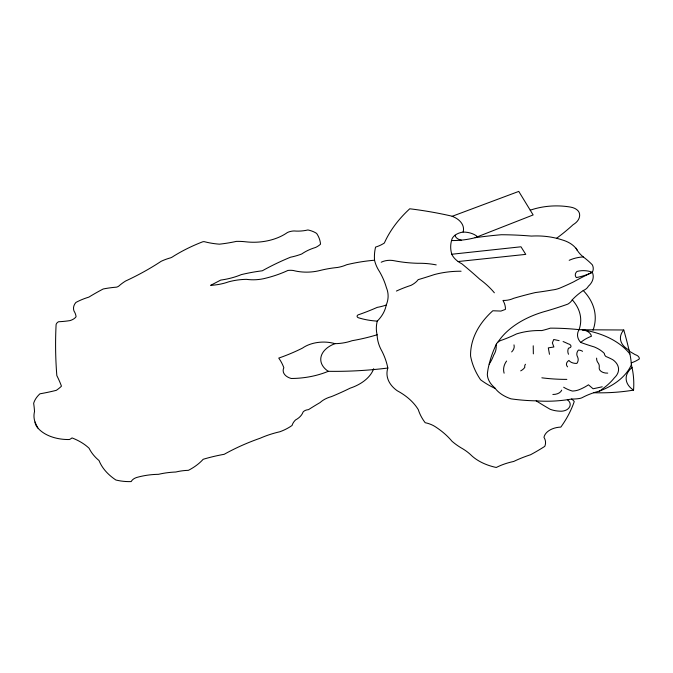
<?xml version="1.0" encoding="UTF-8"?>
<svg xmlns="http://www.w3.org/2000/svg" width="673" height="673" viewBox="0 0 673 673"><rect width="100%" height="100%" fill="white"/><g stroke="black" fill="none" stroke-linecap="round" stroke-linejoin="round"><path stroke-width="1.01" d="M494.361 292.789A115.882 74.644 -2 0 0 479.799 279.27A656.411 422.812 -2 0 0 461.863 263.808A31.564 20.333 -2 0 1 451.962 254.672A57.079 36.771 -2 0 1 451.549 240.547A58.778 37.856 -2 0 0 475.096 237.704L533.142 214.948L518.765 191.41L452.163 216.302M602.226 386.807L593.09 388.775L588.454 384.805A45.688 29.427 -2 0 1 579.512 389.558A13.998 9.018 -2 0 1 572.353 391.055A32.884 21.183 -2 0 1 563.663 387.236M451.819 254.243L520.978 246.789L525.764 254.386L458.128 261.536M629.003 350.044A24.909 16.051 -2 0 1 623.762 329.989L582.254 329.77A74.72 48.128 -2 0 1 629.911 354.04A182.989 117.868 -2 0 1 631.375 364.707A187.994 121.09 -2 0 1 633.545 390.121A132.674 85.463 -2 0 1 593.838 392.721M559.128 340.656L553.753 339.503L552.356 342.877L553.879 346.974L548.318 347.882L549.479 354.301M629.263 351.163L635.186 354.654A7.201 4.635 -2 0 1 639.35 358.936A28.283 18.221 -2 0 1 631.232 362.89M533.226 345.787L533.353 353.872M373.7 368.678A43.829 28.232 -2 0 1 350.111 388.178A252.333 162.53 -2 0 1 331.41 396.624A25.027 16.118 -2 0 0 320.079 402.572A284.78 183.435 -2 0 0 308.495 409.664A6.595 4.248 -2 0 0 303.043 412.069A21.208 13.662 -2 0 1 295.556 419.935A21.948 14.133 -2 0 0 292.074 425.445A46.328 29.839 -2 0 1 279.901 431.746A82.4 53.074 -2 0 0 260.215 438.207A193.109 124.387 -2 0 0 224.202 454.3A132.059 85.067 -2 0 0 203.17 459.289A58.694 37.806 -2 0 1 188.432 470.326A39.825 25.658 -2 0 0 175.804 472.017A60.032 38.672 -2 0 0 158.475 474.322A55.565 35.787 -2 0 0 136.585 477.51A10.339 6.663 -2 0 0 131.193 481.59A38.319 24.682 -2 0 1 115.899 480.009A69.815 44.973 -2 0 1 99.04 460.559A63.498 40.902 -2 0 1 89.114 448.285A56.153 36.174 -2 0 0 72.011 437.913A12.762 8.219 -2 0 1 69.403 439.528A35.98 23.176 -2 0 1 37.848 427.978A160.645 103.474 -2 0 1 35.03 422.03A42.794 27.568 -2 0 1 34.525 411.531A223.932 144.241 -2 0 0 33.65 403.32A36.283 23.37 -2 0 1 39.951 393.806A152.376 98.149 -2 0 0 56.339 390.323A45.663 29.419 -2 0 0 61.462 386.176A204.659 131.824 -2 0 0 56.835 375.618A931.104 599.744 -2 0 1 56.103 324.605A6.89 4.442 -2 0 1 58.551 321.744A70.286 45.268 -2 0 0 69.824 320.634A11.576 7.453 -2 0 0 76.066 316.747A28.417 18.306 -2 0 0 74.005 311.061A18.171 11.702 -2 0 1 75.898 302.455A55.548 35.778 -2 0 1 88.828 297.138A235.18 151.484 -2 0 1 103.196 288.986A73.912 47.606 -2 0 1 116.496 287.152A5.729 3.693 -2 0 0 118.843 286.05A54.42 35.055 -2 0 1 125.59 281.028A255.69 164.692 -2 0 0 161.116 261.326A44.225 28.485 -2 0 1 170.597 257.835A11.719 7.546 -2 0 0 173.373 256.32A154.184 99.31 -2 0 1 202.287 241.96A2.566 1.657 -2 0 1 205.072 241.868A59.628 38.403 -2 0 0 219.39 244.173A104.98 67.62 -2 0 0 236.324 241.397A43.055 27.736 -2 0 1 245.83 241.817A44.511 28.67 -2 0 0 287.396 232.53A12.072 7.773 -2 0 1 294.059 230.957A28.544 18.381 -2 0 0 307.923 229.956A22.159 14.276 -2 0 1 316.647 233.43A48.532 31.261 -2 0 1 320.516 244.173A21.46 13.822 -2 0 1 315.637 247.437A42.954 27.669 -2 0 0 301.706 253.99A51.771 33.347 -2 0 1 290.526 257.212A226.742 146.049 -2 0 0 262.31 270.79A127.407 82.064 -2 0 0 241.262 274.634A59.258 38.168 -2 0 1 220.744 280.077L210.632 285.344A43.518 28.03 -2 0 0 228.576 281.852A48.599 31.303 -2 0 1 246.436 279.337A32.506 20.939 -2 0 0 263.496 278.723A93.724 60.368 -2 0 0 287.909 270.453A13.292 8.564 -2 0 1 293.335 270.504A36.132 23.269 -2 0 0 320.264 270.42A80.07 51.577 -2 0 1 337.585 267.459A28.182 18.154 -2 0 0 346.645 264.741A121.233 78.085 -2 0 1 374.541 260.224A73.29 47.211 -2 0 0 379.379 271.387A149.911 96.559 -2 0 1 386.411 287.691A51.039 32.876 -2 0 1 386.193 305.054A56.759 36.561 -2 0 1 377.284 321.122A66.257 42.677 -2 0 0 377.099 334.767A79.868 51.442 -2 0 0 381.928 351.155A145.259 93.564 -2 0 1 387.833 368.038A41.036 26.432 -2 0 0 397.272 390.777A75.452 48.599 -2 0 1 418.303 409.672A86.91 55.977 -2 0 0 425.168 422.694A26.104 16.817 -2 0 1 434.775 426.388A100.799 64.928 -2 0 1 451.945 441.21A78.379 50.483 -2 0 0 462.856 448.866A60.562 39.009 -2 0 1 471.731 455.747A50.912 32.792 -2 0 0 496.27 467.474A54.698 35.232 -2 0 1 513.743 461.451A106.233 68.427 -2 0 1 530.534 454.755A202.051 130.15 -2 0 0 544.785 446.359A22.167 14.276 -2 0 0 543.977 437.357A17.473 11.256 -2 0 1 560.845 427.086A187.237 120.602 -2 0 0 574.254 401.545A18.684 12.03 -2 0 0 571.621 399.03A92.386 59.51 -2 0 1 536.196 400.847A136.518 87.936 -2 0 1 511.034 398.853A37.915 24.421 -2 0 1 494.369 387.244M37.848 427.978A20.653 13.309 -2 0 1 35.03 422.03M461.266 240.143A9.144 5.889 -2 0 1 455.049 235.214M374.541 260.224A100.597 64.793 -2 0 1 375.568 247.092A28.645 18.449 -2 0 0 384.367 243.003A171.337 110.364 -2 0 1 409.756 208.781A285.806 184.091 -2 0 1 451.566 216.083A23.976 15.445 -2 0 1 463.117 232.059A18.407 11.853 -2 0 1 477.536 236.745M451.549 240.547A14.36 9.245 -2 0 1 463.117 232.059M475.096 237.704A312.617 201.362 -2 0 1 501.309 234.734A241.144 155.328 -2 0 1 531.376 236.088A56.742 36.552 -2 0 1 561.913 239.824A29.805 19.197 -2 0 1 577.35 250.474M530.24 210.195A54.294 34.971 -2 0 1 570.477 207.091A12.493 8.051 -2 0 1 579.554 213.921A19.256 12.4 -2 0 1 573.11 224.689A232.362 149.667 -2 0 1 556.579 238.292M569.19 260.308A27.988 18.028 -2 0 1 583.281 256.918M576.105 248.186A41.776 26.912 -2 0 0 583.567 257.145A104.567 67.35 -2 0 1 592.307 264.809A18.356 11.828 -2 0 1 592.333 272.287A25.212 16.245 -2 0 1 588.32 286.286A12.047 7.756 -2 0 1 583.247 290.534A78.775 50.736 -2 0 0 572.252 299.83A16.8 10.818 -2 0 1 567.835 304.12A286.025 184.234 -2 0 1 546.653 310.968A86.893 55.968 -2 0 0 498.045 341.977M592.333 272.287A17.17 11.054 -2 0 0 577.013 271.429A8.909 5.737 -2 0 0 576.34 277.579A46.908 30.209 -2 0 0 592.333 272.287A276.569 178.143 -2 0 0 573.589 281.869A215.31 138.688 -2 0 1 559.473 288.254A21.284 13.704 -2 0 1 552.129 290.004A266.575 171.708 -2 0 1 535.355 292.562A296.027 190.678 -2 0 0 513.6 298.332A16.354 10.532 -2 0 1 502.958 300.452A36.813 23.706 -2 0 1 505.448 309.387L500.931 311.069L492.821 310.766A115.075 74.123 -2 0 0 470.57 355.983A133.355 85.9 -2 0 0 480.572 379.774A90.047 57.996 -2 0 0 495.252 388.489M436.222 264.893A57.836 37.251 -2 0 0 417.756 263.286A95.44 61.47 -2 0 1 394.538 260.804A13.99 9.01 -2 0 0 381.204 262.226M461.081 271.227A66.829 43.047 -2 0 0 434.287 274.592A396.447 255.361 -2 0 1 418.177 279.657A23.69 15.26 -2 0 1 411.01 285.352A104.206 67.123 -2 0 0 396.405 291.064M386.193 305.054A41.709 26.87 -2 0 1 377.225 307.376A192.352 123.899 -2 0 1 359.121 314.535A2.726 1.758 -2 0 0 357.119 316.032A2.726 1.758 -2 0 0 358.423 317.757A55.918 36.022 -2 0 0 377.284 321.122M377.099 334.767A141.137 90.914 -2 0 1 352.13 340.689A36.493 23.505 -2 0 1 334.977 343.667A27.879 17.961 -2 0 0 302.429 348.134A164.094 105.695 -2 0 1 278.748 358.095A80.247 51.686 -2 0 1 283.838 367.744A13.864 8.934 -2 0 0 291.199 378.478A67.594 43.535 -2 0 0 328.273 371.311A276.704 178.236 -2 0 0 387.833 368.038M536.196 400.847A401.512 258.625 -2 0 0 550.186 409.293A21.923 14.125 -2 0 0 559.431 411.153A8.715 5.611 -2 0 0 567.625 409.209A11.298 7.277 -2 0 0 567.356 399.728M563.099 341.539A76.915 49.541 -2 0 1 568.105 343.802A4.24 2.734 -2 0 1 570.94 346.78A3.441 2.221 -2 0 1 568.5 348.168A16.362 10.541 -2 0 0 568.525 354.25M582.557 351.323A6.368 4.097 -2 0 0 578.401 350.078A12.989 8.362 -2 0 0 577.678 357.144A14.057 9.052 -2 0 1 576.862 363.42A8.446 5.443 -2 0 1 568.929 360.434A8.076 5.199 -2 0 0 567.541 366.852M561.694 390.138A8.421 5.418 -2 0 1 552.853 394.462M596.64 358.12A15.639 10.078 -2 0 0 598.448 363.37A13.611 8.766 -2 0 1 599.222 367.239A8.219 5.3 -2 0 0 607.727 373.128M566.834 379.387A126.852 81.711 -2 0 1 541.849 377.814M525.478 364.253A7.125 4.585 -2 0 0 524.831 367.248A13.805 8.892 -2 0 1 520.7 370.865M513.987 344.879A14.739 9.498 -2 0 1 511.657 351.92M504.111 373.179A30.605 19.71 -2 0 1 506.609 361.022M583.247 290.534A82.434 53.1 -2 0 1 593.031 330.182M572.252 299.83A64.625 41.625 -2 0 1 579.074 329.644A22.756 14.655 -2 0 0 580.732 342.431A187.632 120.854 -2 0 0 594.234 346.932A33.801 21.772 -2 0 1 604.346 353.451A8.362 5.384 -2 0 0 605.961 356.522A60.856 39.194 -2 0 1 612.901 359.794A22.655 14.596 -2 0 1 618.361 367.365A22.377 14.419 -2 0 1 614.348 377.847A76.251 49.112 -2 0 1 601.956 389.305A12.164 7.84 -2 0 1 599.13 391.19A60.175 38.765 -2 0 0 582.187 397.642A7.916 5.098 -2 0 1 579.461 398.492A28.047 18.062 -2 0 1 571.621 399.03M493.645 386.765A36.115 23.261 -2 0 1 487.336 374.516A130.402 83.999 -2 0 1 489.178 364.143A209.673 135.054 -2 0 1 496.607 343.684M489.178 364.143A81.913 52.763 -2 0 0 493.662 355.176A33.322 21.46 -2 0 0 496.169 346.065A8.623 5.552 -2 0 1 500.577 340.555A111.609 71.885 -2 0 0 516.485 333.943A50.391 32.455 -2 0 1 541.74 330.586A71.935 46.336 -2 0 0 550.312 328.155A175.518 113.056 -2 0 1 579.074 329.644A11.988 7.723 -2 0 1 591.449 336.239A34.584 22.276 -2 0 0 580.732 342.431M623.762 329.989A898.405 578.687 -2 0 1 629.911 354.04M633.545 390.121A26.508 17.077 -2 0 1 632.04 367.559M631.375 364.707A65.424 42.138 -2 0 1 599.357 391.08M328.273 371.311A27.206 17.523 -2 0 1 334.977 343.667"/></g></svg>
